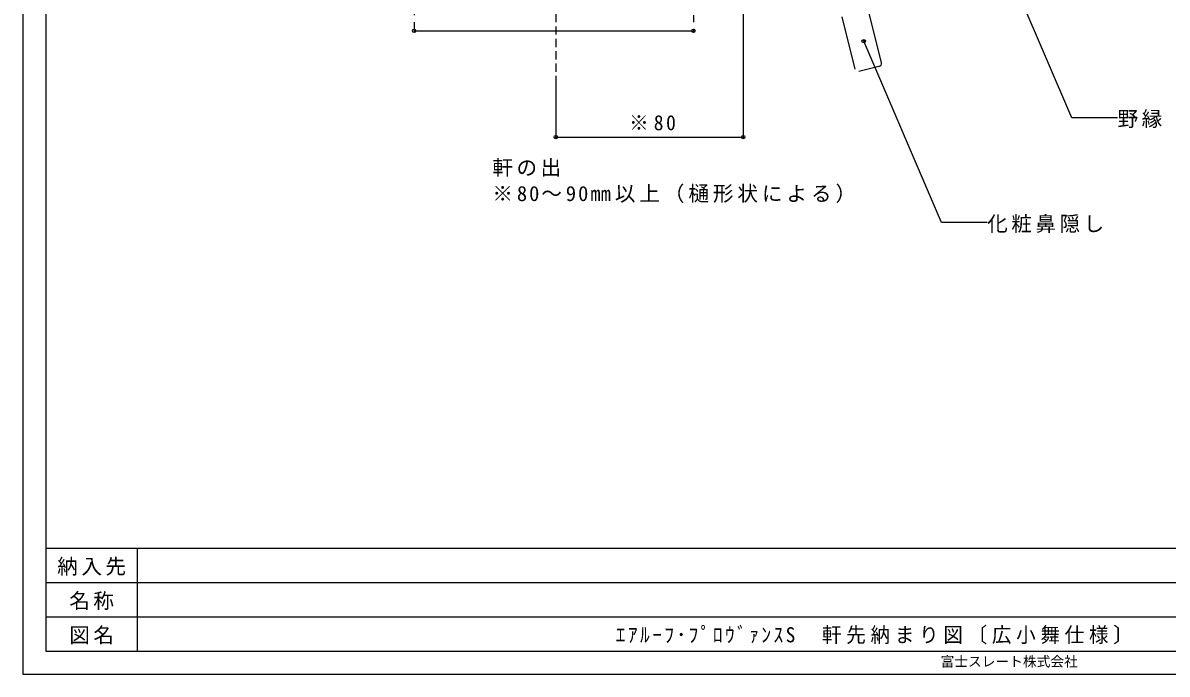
# Model space of a CAD drawing. Units: millimetres at full size, sheet at 1:3; details may follow other scales. Extents: x -601 to 601, y -426 to 425.
# Drawn here: x -600.8 to -101, y -426 to -141.6 of the extents above; entities that cross this region are included whole.
import ezdxf
from ezdxf.enums import TextEntityAlignment as Align

# ---------------------------------------------------------------- set-up
doc = ezdxf.new("R2010")
doc.units = ezdxf.units.MM
doc.header["$LTSCALE"] = 3
doc.header["$PDMODE"] = 32
doc.header["$PDSIZE"] = 1.5
doc.linetypes.add('CHAIN1', pattern=[8, 5, -1, 1, -1])
doc.linetypes.add('DASHED1', pattern=[1.8, 1.2, -0.6])
for name, color, linetype in [('0-0_用紙', 7, 'Continuous'), ('0-1_野地板', 7, 'Continuous'), ('0-7_文字', 7, 'Continuous'), ('0-8_寸法', 7, 'Continuous')]:
    doc.layers.add(name, color=color, linetype=linetype)
doc.styles.add('ＭＳ ゴシック', font='')
doc.styles.get('ＭＳ ゴシック').set_extended_font_data('MS Gothic')

msp = doc.modelspace()

# ---------------------------------------------------------------- linework, layer by layer
at = {"layer": '0-0_用紙'}
for p, q in [((-600.811, 425.311), (-600.811, -426.041)), ((-590.811, -371.041), (590.811, -371.041)), ((-590.811, -386.041), (590.811, -386.041)), ((-590.811, -401.041), (590.811, -401.041))]:
    msp.add_line(p, q, dxfattribs=at)
at = {"layer": '0-0_用紙', "color": 6}
for p, q in [((-590.811, 415.311), (-590.811, -416.041)), ((-590.811, -416.041), (590.811, -416.041))]:
    msp.add_line(p, q, dxfattribs=at)
at = {"layer": '0-0_用紙', "color": 4}
msp.add_line((-550.811, -416.041), (-550.811, -371.041), dxfattribs=at)
at = {"layer": '0-0_用紙'}
msp.add_lwpolyline([(-600.811, -426.041), (600.811, -426.041), (600.811, 425.311)], dxfattribs=at)
at = {"layer": '0-1_野地板'}
for p, q in [((-225.775, -158.847), (-268.704, 12.868)), ((-243.116, -138.959), (-237.417, -161.758)), ((-226.866, -160.666), (-235.598, -162.849))]:
    msp.add_line(p, q, dxfattribs=at)
msp.add_arc((-227.23, -159.211), 1.5, 284.03618, 14.03618, dxfattribs=at)
at = {"layer": '0-7_文字'}
for p, q in [((-142.654, -183.019), (-176.596, -103.777)), ((-122.654, -183.019), (-142.654, -183.019))]:
    msp.add_line(p, q, dxfattribs=at)
msp.add_lwpolyline([(-179.605, -228.836), (-199.605, -228.836), (-233.547, -149.594)], dxfattribs=at)
msp.add_point((-233.547, -149.594), dxfattribs=at)
at = {"layer": '0-8_寸法', "linetype": 'DASHED1'}
msp.add_line((-368.015, 29.682), (-368.015, -167.803), dxfattribs=at)
at = {"layer": '0-8_寸法', "linetype": 'CHAIN1'}
for p, q in [((-429.931, -3.249), (-429.931, -145.052)), ((-307.931, -96.249), (-307.931, -145.052))]:
    msp.add_line(p, q, dxfattribs=at)
at = {"layer": '0-8_寸法'}
for p, q in [((-286.166, -56.732), (-286.166, -191.451)), ((-429.931, -145.052), (-307.931, -145.052)), ((-368.015, -167.803), (-368.015, -191.451)), ((-368.015, -191.451), (-286.166, -191.451))]:
    msp.add_line(p, q, dxfattribs=at)
for p in [(-429.931, -145.052), (-307.931, -145.052), (-368.015, -191.451), (-286.166, -191.451)]:
    msp.add_point(p, dxfattribs=at)

# ---------------------------------------------------------------- texts
at = {"layer": '0-0_用紙', "color": 4, "style": 'ＭＳ ゴシック'}
msp.add_text('富士スレート株式会社', height=4.399, dxfattribs=at).set_placement((-200, -424.041), align=Align.BOTTOM_LEFT)
at = {"layer": '0-0_用紙', "char_height": 6.598, "attachment_point": 7, "style": 'ＭＳ ゴシック'}
for s, insert in [('\\T1.17;納入先', (-585.811, -383.041)), ('\\T1.17;名称', (-580.561, -398.041)), ('\\T1.17;図名', (-580.561, -413.041))]:
    msp.add_mtext(s, dxfattribs=dict(at, insert=insert))
at = {"layer": '0-7_文字', "char_height": 6.598, "attachment_point": 7, "style": 'ＭＳ ゴシック'}
for s, insert in [('\\T1.17;野縁', (-122.654, -187.519)), ('\\T1.17;化粧鼻隠し', (-179.605, -233.336)), ('\\T1.24;\\W0.95;ｴｱﾙｰﾌ･ﾌﾟﾛｳﾞｧﾝｽS\u3000軒先納まり図〔広小舞仕様〕', (-341.875, -413.041))]:
    msp.add_mtext(s, dxfattribs=dict(at, insert=insert))
at = {"layer": '0-8_寸法', "char_height": 6.598, "attachment_point": 7, "style": 'ＭＳ ゴシック'}
for s, insert in [('\\T1.26;\\W0.95;※80', (-336.015, -188.585)), ('\\T1.17;軒の出', (-395.749, -208.814)), ('\\T1.19;※80～90㎜以上（樋形状による）', (-395.749, -220.279))]:
    msp.add_mtext(s, dxfattribs=dict(at, insert=insert))

doc.saveas('drawing.dxf')
